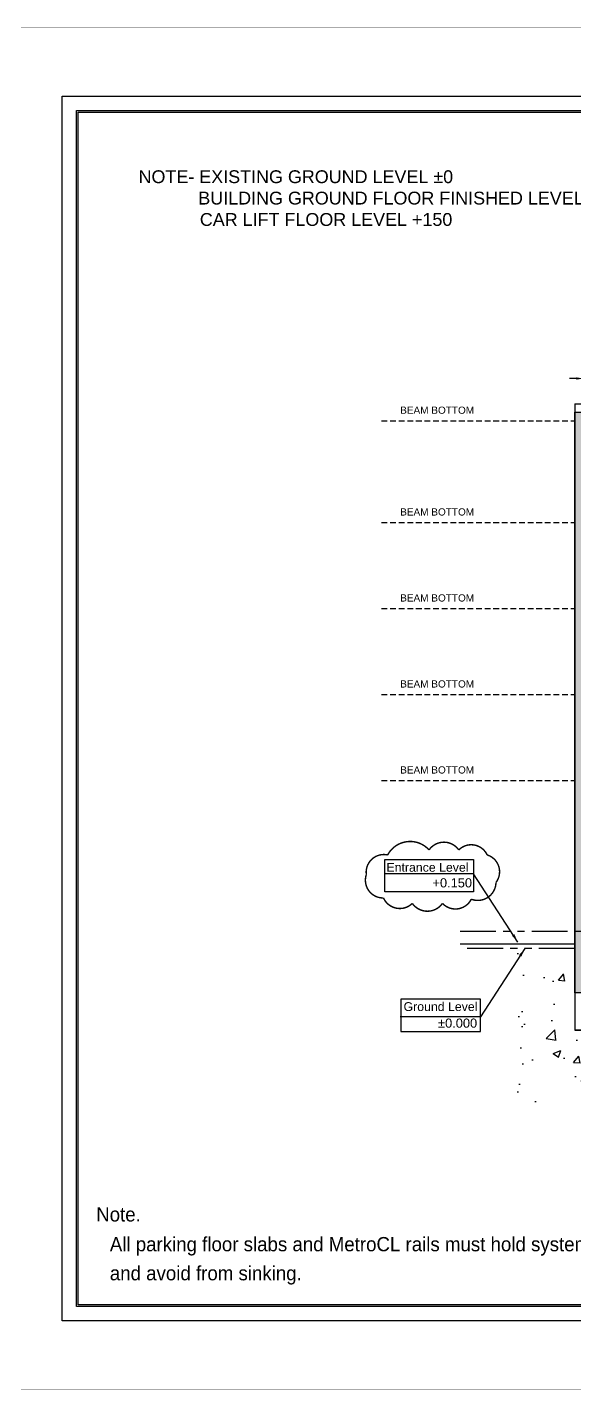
# Model space of a CAD drawing. Header units: millimetres. Extents: x -5 to 1510635, y -6 to 71285.
# Drawn here: x 1416653 to 1435753, y -5 to 47525 of the extents above; entities that cross this region are included whole.
import ezdxf

# ---------------------------------------------------------------- set-up
doc = ezdxf.new("R2010")
doc.units = ezdxf.units.MM
doc.header["$LTSCALE"] = 1000
for name, pattern in [('DASHED', [3, 2, -1]), ('HIDDEN', [0.375, 0.25, -0.125]), ('PHANTOM', [2.5, 1.25, -0.25, 0.25, -0.25, 0.25, -0.25]), ('WLINE-1', [4.5, 3, -1.5])]:
    doc.linetypes.add(name, pattern=pattern)
for name, color, linetype in [('6', 6, 'WLINE-1'), ('MP-2', 42, 'Continuous'), ('MP-4', 4, 'HIDDEN'), ('MP-5', 5, 'PHANTOM'), ('MP-7', 7, 'Continuous'), ('MP-8', 8, 'Continuous'), ('TEXT', 3, 'Continuous')]:
    doc.layers.add(name, color=color, linetype=linetype)
doc.styles.add('H', font='arial.ttf')
doc.styles.add('울릉도L', font='')
doc.styles.get('울릉도L').set_extended_font_data('HYwulM')
doc.dimstyles.new('MPS2', dxfattribs={"dimscale": 100, "dimtxt": 3, "dimasz": 3, "dimexe": 1, "dimexo": 1, "dimgap": 1, "dimtad": 1, "dimzin": 12, "dimdsep": 46, "dimtxsty": 'Standard', "dimcen": 1, "dimclrd": 1, "dimclre": 1, "dimclrt": 7, "dimazin": 2, "dimtfac": 1, "dimtmove": 0, "dimatfit": 3, "dimfxl": 1, "dimarcsym": 0})

# ---------------------------------------------------------------- blocks, each defined once
blk = doc.blocks.new('*D554')
at = {"layer": 'DEFPOINTS', "color": 0, "linetype": 'ByBlock', "transparency": 16777216}
for p in [(1436668, 35272), (1436053, 34093, 0), (1436668, 34213, 0)]:
    blk.add_point(p, dxfattribs=at)
at = {"layer": 'MP-8', "color": 1, "linetype": 'ByBlock', "lineweight": -2, "transparency": 16777216}
for p, q in [((1435813, 35272), (1435573, 35272)), ((1436053, 34173), (1436053, 35352)), ((1436053, 35272), (1436668, 35272)), ((1436668, 34293), (1436668, 35352)), ((1436908, 35272), (1437148, 35272))]:
    blk.add_line(p, q, dxfattribs=at)
at = {"layer": 'MP-8', "color": 1, "linetype": 'ByBlock', "transparency": 16777216}
for points in [[(1435813, 35312), (1435813, 35232), (1436053, 35272)], [(1436908, 35312), (1436908, 35232), (1436668, 35272)]]:
    blk.add_solid(points, dxfattribs=at)
at = {"layer": 'MP-8', "color": 7, "linetype": 'ByBlock', "transparency": 16777216, "insert": (1436361, 35472), "char_height": 240, "attachment_point": 5}
blk.add_mtext('615', dxfattribs=at)

msp = doc.modelspace()

# ---------------------------------------------------------------- hatches: boundary and pattern name
at = {"layer": 'MP-8', "linetype": 'ByBlock'}
msp.add_hatch(color=256, dxfattribs=at).paths.add_polyline_path([(1435753.172, 34092.728), (1436053.172, 34092.728), (1436053.172, 13842.728), (1435753.172, 13842.728)])
h = msp.add_hatch(dxfattribs=at)
h.set_pattern_fill('AR-CONC', color=256, scale=15, style=0)
h.set_pattern_definition([(50, (455060, -181932.3), (2732.77, -239.0863), [285.75, -3143.25]), (355, (455060, -181932.3), (-528.6424, 2865.85), [228.6, -2514.6]), (100.451, (455287.7, -181952.2), (2204.1375, 2626.75), [242.85, -2671.35]), (46.1842, (455060, -181170.3), (4066.186, -630.635), [428.625, -4714.875]), (96.6356, (455398.8, -181223), (3561.064, 3711.383), [364.275, -4007.025]), (351.184, (455060, -181170.3), (3561.069, 3711.377), [342.9, -3771.9]), (21, (455441, -181360.8), (2274.223, -1533.983), [285.75, -3143.25]), (326, (455441, -181360.8), (927.0304, 2762.8195), [228.6, -2514.6]), (71.4514, (455630.5, -181488.6), (3201.2474, 1228.843), [242.85, -2671.35]), (37.5, (455059.9, -181932.3), (46.32905, 1268.3256), [0, -2484.12, 0, -2552.7, 0, -2524.125]), (7.5, (455060, -181932.3), (1002.295, 1502.7086), [0, -1455.42, 0, -2426.97, 0, -962.025]), (327.5, (454210.3, -181932.3), (2033.8589, -85.9312), [0, -952.5, 0, -2971.8, 0, -3943.35]), (317.5, (453829.3, -181932.3), (2221.9377, 381.3974), [0, -1238.25, 0, -1973.58, 0, -2800.35])])
edge = h.paths.add_edge_path()
edge.add_line((1462190.976, 15392.728), (1462190.976, 12192.728))
edge.add_line((1462190.976, 12192.728), (1443713.514, 12192.728))
edge.add_line((1443713.514, 12192.728), (1442013.514, 10042.728))
edge.add_line((1442013.514, 10042.728), (1433253.172, 10042.728))
edge.add_line((1433253.172, 10042.728), (1433253.172, 15392.728))
edge.add_line((1459690.976, 15392.728), (1459690.976, 14692.728))
edge.add_line((1459690.976, 14692.728), (1442503.172, 14692.728))
edge.add_line((1442503.172, 14692.728), (1440803.172, 12542.728))
edge.add_line((1440803.172, 12542.728), (1435753.172, 12542.728))
edge.add_line((1435753.172, 12542.728), (1435753.172, 15392.728))

# ---------------------------------------------------------------- linework, layer by layer
at = {"layer": '6', "linetype": 'ByBlock', "const_width": 50, "elevation": 0}
msp.add_lwpolyline([(1429226.222, 18652.048, 0.52056705), (1428482.275, 17966.931, 0.52056705), (1428482.275, 17966.931, 0.52056705), (1429080.35, 17150.622, 0.52056705), (1429080.35, 17150.622, 0.52056705), (1430086.865, 16961.123, 0.52056705), (1430086.865, 16961.123, 0.52056705), (1431137.14, 16961.123, 0.52056705), (1431137.14, 16961.123, 0.52056705), (1432143.654, 17106.893, 0.52056705), (1432143.654, 17106.893, 0.52056705), (1433004.297, 17689.969, 0.52056705), (1433004.297, 17689.969, 0.52056705), (1432697.965, 18652.048, 0.52056705), (1432697.965, 18652.048, 0.52056705), (1431706.04, 18826.97, 0.52056705), (1431706.04, 18826.97, 0.52056705), (1430670.351, 18826.97, 0.52056705), (1430670.351, 18826.97, 0.52056705), (1429226.222, 18652.048)], format="xyb", dxfattribs=at)
at = {"layer": 'MP-2', "const_width": 10}
msp.add_lwpolyline([(1482630, 0), (1415430, 0), (1415430, 47520), (1482630, 47520)], close=True, dxfattribs=at)
at = {"layer": 'MP-4', "linetype": 'ByBlock', "elevation": 0}
for points in [[(1429122.849, 18490.313), (1432219.04, 18490.313), (1432219.04, 17365.099), (1429122.849, 17365.099)], [(1432462.469, 13618.336), (1429682.686, 13618.336), (1429682.686, 12492.043), (1432462.469, 12492.043)]]:
    msp.add_lwpolyline(points, close=True, dxfattribs=at)
at = {"layer": 'MP-5'}
for p, q in [((1431753.172, 15992.728, 0), (1436053.172, 15992.728, 0)), ((1435753.172, 15392.728, 0), (1431753.172, 15392.728, 0))]:
    msp.add_line(p, q, dxfattribs=at)
at = {"layer": 'MP-7'}
for points in [[(1417870, 45120), (1480190, 45120), (1480190, 2400), (1417870, 2400)], [(1479691.091, 2898.909), (1418368.909, 2898.909), (1418368.909, 44621.091), (1479691.091, 44621.091)], [(1418424.343, 44565.657), (1479635.657, 44565.657), (1479635.657, 2954.343), (1418424.343, 2954.343)]]:
    msp.add_lwpolyline(points, close=True, dxfattribs=at)
at = {"layer": 'MP-8', "linetype": 'ByBlock'}
for p, q in [((1435753.172, 34392.728, 0), (1460138.473, 34392.728, 0)), ((1435753.172, 34392.728, 0), (1435753.172, 34092.728, 0)), ((1435753.172, 34092.728, 0), (1435753.172, 13842.728, 0)), ((1435753.172, 13842.728, 0), (1435753.172, 34092.728, 0)), ((1435753.172, 15992.728, 0), (1435753.172, 12542.728, 0)), ((1435753.172, 15542.728, 0), (1431753.172, 15542.728, 0)), ((1440308.172, 13842.728, 0), (1435753.172, 13842.728, 0)), ((1440803.172, 12542.728, 0), (1435753.172, 12542.728, 0)), ((1435753.172, 12542.728, 0), (1440803.172, 12542.728, 0))]:
    msp.add_line(p, q, dxfattribs=at)
at = {"layer": 'MP-8', "color": 2, "linetype": 'DASHED', "ltscale": 0.1}
for p, q in [((1429012.701, 33792.728, 0), (1435753.172, 33792.728, 0)), ((1429012.701, 30242.728, 0), (1435753.172, 30242.728, 0)), ((1429012.701, 27242.728, 0), (1435753.172, 27242.728, 0)), ((1429012.701, 24242.728, 0), (1435753.172, 24242.728, 0)), ((1429012.701, 21242.728, 0), (1435753.172, 21242.728, 0))]:
    msp.add_line(p, q, dxfattribs=at)
at = {"layer": 'MP-8', "linetype": 'ByBlock', "elevation": 0}
msp.add_lwpolyline([(1435753.172, 34092.728), (1436053.172, 34092.728), (1436053.172, 13842.728), (1435753.172, 13842.728)], close=True, dxfattribs=at)

# ---------------------------------------------------------------- texts
at = {"linetype": 'ByBlock', "char_height": 250, "width": 3120, "attachment_point": 1, "style": 'H'}
for insert in [(1429662.701, 34291.588, 0), (1429662.701, 30741.588, 0), (1429662.701, 27741.588, 0), (1429662.701, 24741.588, 0), (1429662.701, 21741.588, 0)]:
    msp.add_mtext('BEAM BOTTOM', dxfattribs=dict(at, insert=insert))
at = {"layer": 'MP-7', "linetype": 'ByBlock', "style": 'H'}
for s, insert, char_height, width, attachment_point in [('Entrance{\\fArial|b0|i0|c238|p34; Level}', (1432046.295, 18061.421, 0), 307.2, 3267.24782, 9), ('{\\fArial|b0|i0|c238|p34;+0.}15{\\fArial|b0|i0|c238|p34;0}', (1432169.367, 17514.016, 0), 320, 2683.40813, 9), ('Ground Level', (1432357.589, 13514.084, 0), 307.2, 2576.07181, 3), ('{\\fArial|b0|i0|c238|p34;%%P0.000}', (1432348.241, 12944.673, 0), 320, 2683.40813, 3)]:
    msp.add_mtext(s, dxfattribs=dict(at, insert=insert, char_height=char_height, width=width, attachment_point=attachment_point))
at = {"layer": 'MP-8', "linetype": 'ByBlock', "insert": (1420535.272, 42535.133), "char_height": 447.61621, "attachment_point": 1, "style": 'H'}
msp.add_mtext_dynamic_manual_height_columns('{\\fArial|b0|i0|c238|p34;NOTE- EXISTING GROUND LEVEL %%P0\\P            BUILDING GROUND FLOOR FINISHED LEVEL +600\\P^I  CAR LIFT FLOOR LEVEL +150}', width=29952.96773, gutter_width=1598.629, heights=[0], dxfattribs=at)
at = {"layer": 'TEXT', "color": 0, "style": '울릉도L'}
for s, height, p in [('Note.', 497.7778, (1419058.146, 5864.636)), ('All parking floor slabs and MetroCL rails must hold system load (including car weight) ', 497.77778, (1419533.985, 4824.651)), ('and avoid from sinking.  ', 497.77778, (1419533.985, 3812.435))]:
    msp.add_text(s, height=height, dxfattribs=at).set_placement(p)

# ---------------------------------------------------------------- dimensions: what is measured, and where the dimension line sits
at = {"layer": 'MP-8', "linetype": 'ByBlock'}
dim = msp.add_linear_dim(base=(1436668.172, 35271.993), p1=(1436053.172, 34092.728, 0), p2=(1436668.172, 34212.728, 0), dimstyle='MPS2', override={"dimscale": 80}, dxfattribs=at)
dim.commit()
dim.dimension.update_dxf_attribs({"geometry": '*D554', "text_midpoint": (1436360.672, 35271.993), "dimtype": 160})

# ---------------------------------------------------------------- leaders
for points in [[(1433769.447, 15607.375, 0), (1432219.04, 17991.233, 0), (1429122.849, 17991.233, 0)], [(1434012.876, 15383.27, 0), (1432462.469, 12999.412, 0), (1429664.476, 12999.412, 0)]]:
    msp.add_leader(points, dimstyle='MPS2', override={"dimgap": 1, "dimtad": 0}, dxfattribs=at)

doc.saveas('drawing.dxf')
